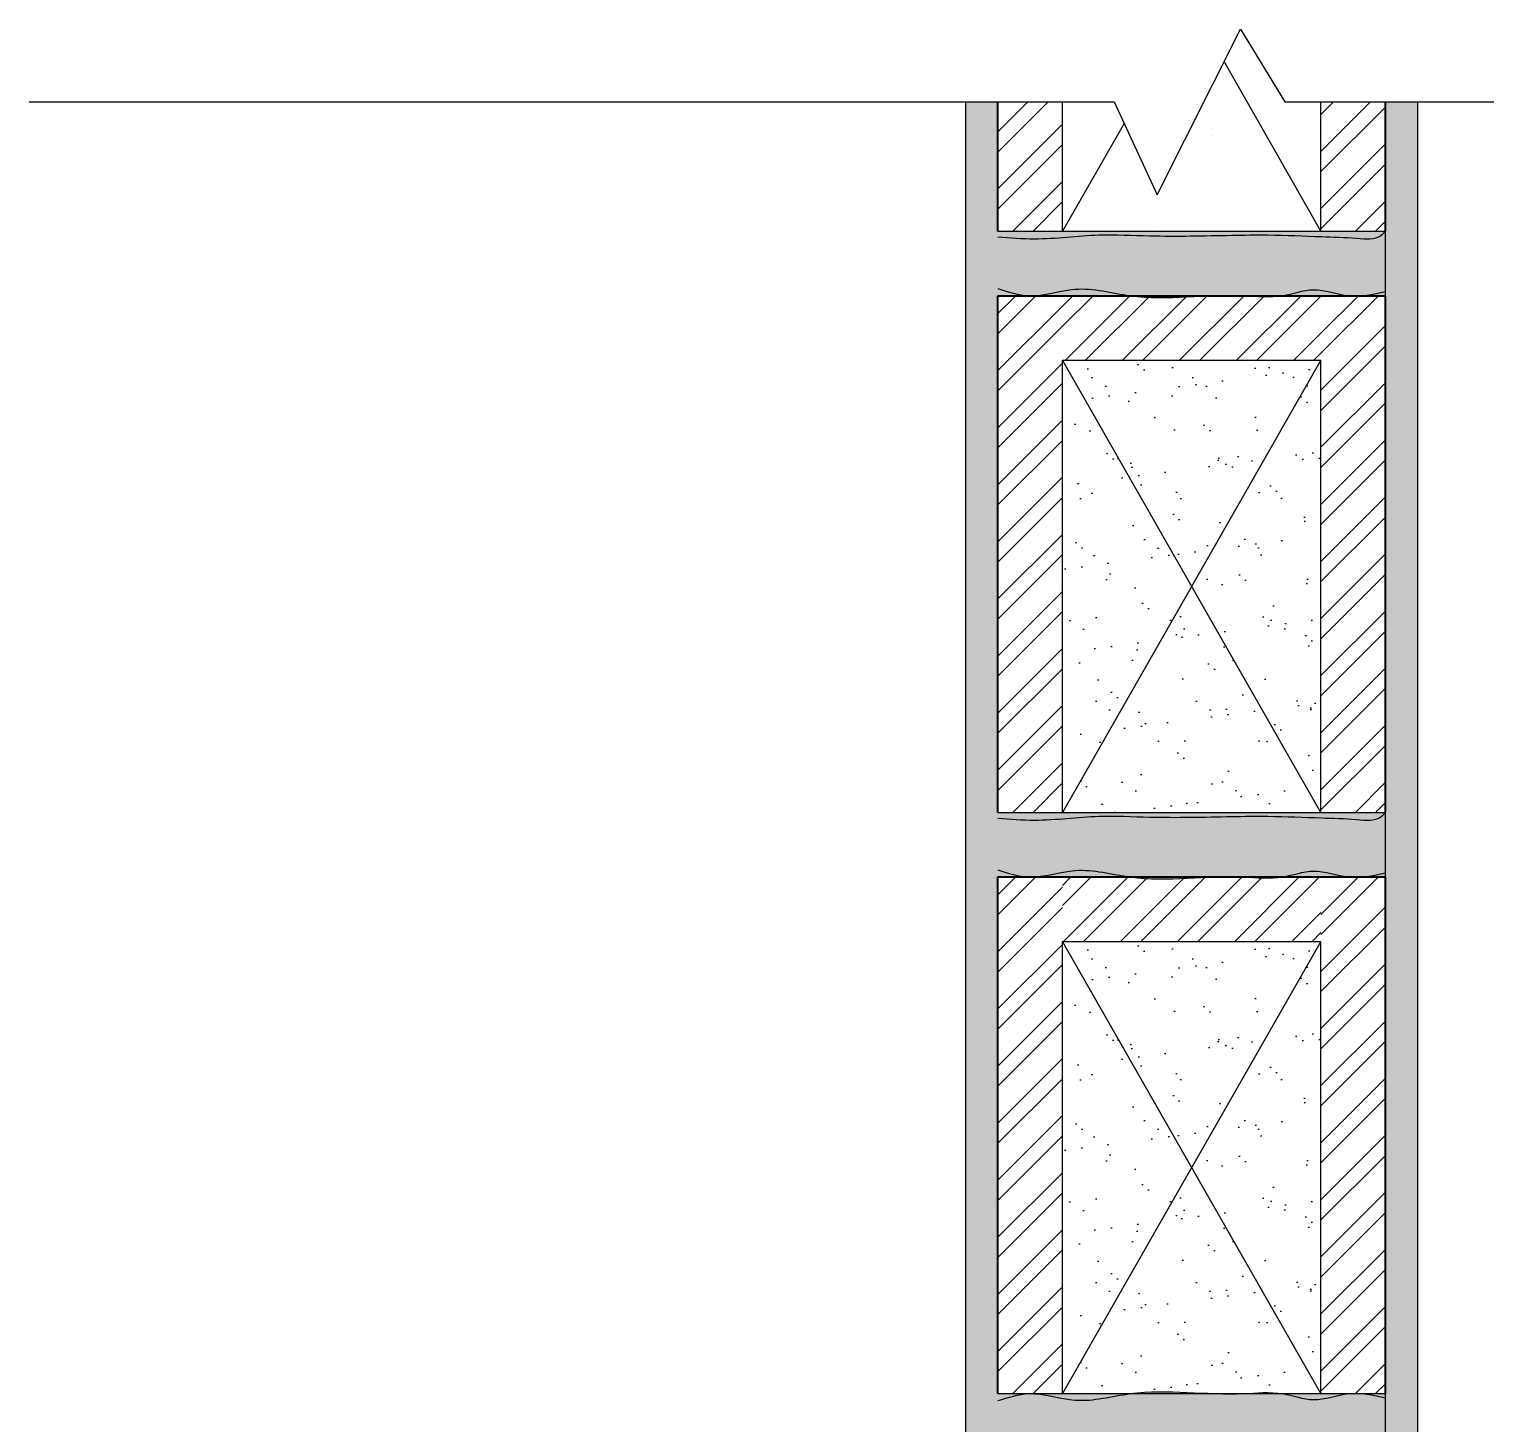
# Model space of a CAD drawing. Header units: inches. Extents: x 8351 to 42256, y 21052 to 33437.
# Drawn here: x 8503.71 to 8526.26, y 24238.56 to 24260.15 of the extents above; entities that cross this region are included whole.
import ezdxf

# ---------------------------------------------------------------- set-up
doc = ezdxf.new("R2010")
doc.units = ezdxf.units.IN
doc.header["$MEASUREMENT"] = 0
pattern_1 = [(45, (-148240.004102581, 22456.52672710342), (-0.4419417382415922, 0.4419417382415922), []), (45, (-148240.004102581, 22456.83922710342), (-0.4419417382415922, 0.4419417382415922), [])]

msp = doc.modelspace()

# ---------------------------------------------------------------- hatches: boundary and pattern name
h = msp.add_hatch()
h.set_pattern_fill('ESCHER', color=8, scale=0.2, style=0)
h.set_pattern_definition([(59.99999999999999, (-148200.1403254883, 22438.92276994538), (-0.2399999999062395, -5.413260950604126e-11), [0.22, -0.02]), (180, (-148200.1403254883, 22438.92276994538), (0.12, -0.2078460968), [0.22, -0.02]), (300.0000000000001, (-148200.1403254883, 22438.92276994538), (0.2399999999062395, -5.413260950604126e-11), [0.22, -0.02]), (59.99999999999999, (-148200.1203254879, 22438.92276994538), (-0.2399999999062395, -5.413260950604126e-11), [0.04000000000000001, -0.2]), (300.0000000000001, (-148200.1203254879, 22438.92276994538), (0.2399999999062395, -5.413260950604126e-11), [0.04000000000000001, -0.2]), (59.99999999999999, (-148200.1503254881, 22438.94009045351), (-0.2399999999062395, -5.413260950604126e-11), [0.04000000000000001, -0.2]), (180, (-148200.1503254881, 22438.94009045351), (0.12, -0.2078460968), [0.04000000000000001, -0.2]), (300.0000000000001, (-148200.1503254881, 22438.90544943724), (0.2399999999062395, -5.413260950604126e-11), [0.04000000000000001, -0.2]), (180, (-148200.1503254881, 22438.90544943724), (0.12, -0.2078460968), [0.04000000000000001, -0.2]), (59.99999999999999, (-148200.2203254875, 22438.92276994538), (-0.2399999999062395, -5.413260950604126e-11), [0.04000000000000001, -0.2]), (300.0000000000001, (-148200.2203254875, 22438.92276994538), (0.2399999999062395, -5.413260950604126e-11), [0.04000000000000001, -0.2]), (59.99999999999999, (-148200.1003254883, 22438.85348791329), (-0.2399999999062395, -5.413260950604126e-11), [0.04000000000000001, -0.2]), (180, (-148200.1003254883, 22438.85348791329), (0.12, -0.2078460968), [0.04000000000000001, -0.2]), (300.0000000000001, (-148200.1003254883, 22438.99205197746), (0.2399999999062395, -5.413260950604126e-11), [0.04000000000000001, -0.2]), (180, (-148200.1003254883, 22438.99205197746), (0.12, -0.2078460968), [0.04000000000000001, -0.2]), (0, (-148200.1003254883, 22438.95741096165), (-0.12, 0.2078460968), [0.14, -0.1]), (0, (-148200.1003254883, 22438.8881289291), (-0.12, 0.2078460968), [0.14, -0.1]), (120, (-148200.1303254876, 22438.97473146932), (-0.2399999999062395, 5.413269832388323e-11), [0.1399999999999978, -0.09999999999999894]), (120, (-148200.1903254882, 22438.94009045351), (-0.2399999999062395, 5.413269832388323e-11), [0.1399999999999978, -0.09999999999999894]), (240, (-148200.1903254882, 22438.90544943724), (0.1199999999062394, -0.2078460968541327), [0.14, -0.1]), (240, (-148200.1303254876, 22438.87080842096), (0.1199999999062394, -0.2078460968541327), [0.14, -0.1])])
h.paths.add_polyline_path([(8518.707977608055, 24259.02798433488), (8518.207977608055, 24259.02798433488), (8518.207977608055, 24229.02798433488), (8518.707977608055, 24229.02798433488)])
h.paths.add_polyline_path([(8525.207977608055, 24259.02798433488), (8524.707977608055, 24259.02798433488), (8524.707977608055, 24229.02798433488), (8525.207977608055, 24229.02798433488)])
h = msp.add_hatch()
h.set_pattern_fill('ESCHER', color=8, scale=0.2, style=0)
h.set_pattern_definition([(59.99999999999999, (-148200.1403254883, 22465.92276994538), (-0.2399999999062395, -5.413260950604126e-11), [0.22, -0.02]), (180, (-148200.1403254883, 22465.92276994538), (0.12, -0.2078460968), [0.22, -0.02]), (300.0000000000001, (-148200.1403254883, 22465.92276994538), (0.2399999999062395, -5.413260950604126e-11), [0.22, -0.02]), (59.99999999999999, (-148200.1203254879, 22465.92276994538), (-0.2399999999062395, -5.413260950604126e-11), [0.04000000000000001, -0.2]), (300.0000000000001, (-148200.1203254879, 22465.92276994538), (0.2399999999062395, -5.413260950604126e-11), [0.04000000000000001, -0.2]), (59.99999999999999, (-148200.1503254881, 22465.94009045351), (-0.2399999999062395, -5.413260950604126e-11), [0.04000000000000001, -0.2]), (180, (-148200.1503254881, 22465.94009045351), (0.12, -0.2078460968), [0.04000000000000001, -0.2]), (300.0000000000001, (-148200.1503254881, 22465.90544943724), (0.2399999999062395, -5.413260950604126e-11), [0.04000000000000001, -0.2]), (180, (-148200.1503254881, 22465.90544943724), (0.12, -0.2078460968), [0.04000000000000001, -0.2]), (59.99999999999999, (-148200.2203254875, 22465.92276994538), (-0.2399999999062395, -5.413260950604126e-11), [0.04000000000000001, -0.2]), (300.0000000000001, (-148200.2203254875, 22465.92276994538), (0.2399999999062395, -5.413260950604126e-11), [0.04000000000000001, -0.2]), (59.99999999999999, (-148200.1003254883, 22465.85348791329), (-0.2399999999062395, -5.413260950604126e-11), [0.04000000000000001, -0.2]), (180, (-148200.1003254883, 22465.85348791329), (0.12, -0.2078460968), [0.04000000000000001, -0.2]), (300.0000000000001, (-148200.1003254883, 22465.99205197746), (0.2399999999062395, -5.413260950604126e-11), [0.04000000000000001, -0.2]), (180, (-148200.1003254883, 22465.99205197746), (0.12, -0.2078460968), [0.04000000000000001, -0.2]), (0, (-148200.1003254883, 22465.95741096165), (-0.12, 0.2078460968), [0.14, -0.1]), (0, (-148200.1003254883, 22465.8881289291), (-0.12, 0.2078460968), [0.14, -0.1]), (120, (-148200.1303254876, 22465.97473146932), (-0.2399999999062395, 5.413269832388323e-11), [0.1399999999999978, -0.09999999999999891]), (120, (-148200.1903254882, 22465.94009045351), (-0.2399999999062395, 5.413269832388323e-11), [0.1399999999999978, -0.09999999999999891]), (240, (-148200.1903254882, 22465.90544943724), (0.1199999999062394, -0.2078460968541327), [0.14, -0.1]), (240, (-148200.1303254876, 22465.87080842096), (0.1199999999062394, -0.2078460968541327), [0.14, -0.1])])
edge = h.paths.add_edge_path()
edge.add_spline(control_points=[(8524.707977608055, 24257.02798433488), (8524.686754605942, 24257.00463590937), (8524.578231920697, 24256.88524498584), (8524.191629668907, 24256.9300439379), (8523.631860744417, 24256.94259410937), (8522.976151697547, 24256.97351911597), (8522.090205427468, 24256.96041573284), (8521.21768747943, 24256.93813910641), (8520.199465103657, 24256.99455715928), (8519.418380719819, 24256.88215542564), (8518.896842226595, 24256.92333579416), (8518.707977608055, 24256.93824843157)], knot_values=[0, 0, 0, 0, 0.09269881097107557, 0.4740104074243838, 1.017993143595406, 1.851571663378173, 2.411219109026905, 3.683532794642607, 4.466243239001887, 5.465456502621301, 6.032726868925216, 6.032726868925216, 6.032726868925216, 6.032726868925216], degree=3, periodic=0)
edge.add_line((8518.707977608055, 24256.93824843157), (8518.707977608055, 24256.13650471464))
edge.add_spline(control_points=[(8518.707977608055, 24256.13650471464), (8518.866932542272, 24256.08511933059), (8519.025887475558, 24256.03373394653), (8519.186412887857, 24256.02798433488)], knot_values=[0, 0, 0, 0, 0.4905884110814394, 0.4905884110814394, 0.4905884110814394, 0.4905884110890959], degree=3, periodic=0)
edge.add_spline(control_points=[(8519.186412887857, 24256.02798433488), (8519.423512462736, 24256.0194920318), (8519.949189318553, 24256.21852070725), (8520.472486971155, 24256.06660796775), (8520.757254567206, 24256.02798433488)], knot_values=[0.4905884110814394, 0.4905884110814394, 0.4905884110814394, 0.4905884110890959, 1.21519831769307, 2.074247133455103, 2.07424713345554, 2.07424713345554, 2.07424713345554], degree=3, periodic=0)
edge.add_line((8520.757254567206, 24256.02798433488), (8522.088787240185, 24256.02798433488))
edge.add_spline(control_points=[(8522.088787241117, 24256.02798433488), (8522.230252498039, 24256.03257059518), (8522.371864288323, 24256.03402679347), (8522.513599221804, 24256.02798433488)], knot_values=[3.407322677643481, 3.407322677643481, 3.407322677643481, 3.407322677643481, 3.830591787237537, 3.830591787245581, 3.830591787245581, 3.830591787245581], degree=3, periodic=0)
edge.add_line((8522.513599221804, 24256.02798433488), (8523.113204793282, 24256.02798433488))
edge.add_spline(control_points=[(8523.113204793282, 24256.02798433488), (8523.274919254914, 24256.05428439498), (8523.612827401817, 24256.1889462604), (8523.954061730043, 24256.04708512386), (8524.135032621421, 24256.02798433488)], knot_values=[4.430197358948973, 4.430197358950231, 4.430197358950231, 4.430197358950231, 4.920430728048533, 5.468446856193365, 5.468446856193365, 5.468446856193365, 5.46844685649766], degree=3, periodic=0)
edge.add_line((8524.135032621421, 24256.02798433488), (8524.347581560933, 24256.02798433488))
edge.add_spline(control_points=[(8524.347581560933, 24256.02798433488), (8524.467556514055, 24256.03882421672), (8524.587767061055, 24256.06497623192), (8524.707977608055, 24256.09112824759)], knot_values=[5.682645937467131, 5.682645937467131, 5.682645937467131, 5.682645937467131, 6.044860867008448, 6.044860867008448, 6.044860867008448, 6.044860867008448], degree=3, periodic=0)
edge.add_line((8524.707977608055, 24256.09112824759), (8524.707977608055, 24257.02798433488))
h = msp.add_hatch(color=7)
edge = h.paths.add_edge_path()
edge.add_line((8524.707977608055, 24257.02798433488), (8518.707977608055, 24257.02798433488))
edge.add_line((8518.707977608055, 24257.02798433488), (8518.707977608055, 24256.93824843157))
edge.add_spline(control_points=[(8518.707977608055, 24256.93824843157), (8518.896842226595, 24256.92333579416), (8519.418380719819, 24256.88215542564), (8520.199465103657, 24256.99455715928), (8521.21768747943, 24256.93813910641), (8522.090205427468, 24256.96041573284), (8522.976151697547, 24256.97351911597), (8523.631860744417, 24256.94259410937), (8524.191629668907, 24256.9300439379), (8524.578231920697, 24256.88524498584), (8524.686754605942, 24257.00463590937), (8524.707977608055, 24257.02798433488)], knot_values=[0, 0, 0, 0, 0.5672703663039161, 1.56648362992333, 2.349194074282609, 3.621507759898311, 4.181155205547044, 5.01473372532981, 5.558716461500833, 5.940028057954141, 6.032726868925216, 6.032726868925216, 6.032726868925216, 6.032726868925216], degree=3, periodic=0)
edge = h.paths.add_edge_path()
edge.add_spline(control_points=[(8520.757254567206, 24256.02798433488), (8520.472486971155, 24256.06660796775), (8519.949189318553, 24256.21852070725), (8519.423512462736, 24256.0194920318), (8519.186412887857, 24256.02798433488)], knot_values=[0.4905884110814394, 0.4905884110814394, 0.4905884110814394, 0.4905884110818768, 1.34963722684391, 2.074247133447884, 2.07424713345554, 2.07424713345554, 2.07424713345554], degree=3, periodic=0)
edge.add_line((8519.186412887857, 24256.02798433488), (8520.757254568138, 24256.02798433488))
edge = h.paths.add_edge_path()
edge.add_spline(control_points=[(8519.186412887857, 24256.02798433488), (8519.025887475558, 24256.03373394653), (8518.866932542272, 24256.08511933059), (8518.707977608055, 24256.13650471464)], knot_values=[0, 7.656486555873698e-12, 7.656486555873698e-12, 7.656486555873698e-12, 0.4905884110890959, 0.4905884110890959, 0.4905884110890959, 0.4905884110890959], degree=3, periodic=0)
edge.add_line((8518.707977608055, 24256.13650471464), (8518.707977608055, 24256.02798433488))
edge.add_line((8518.707977608055, 24256.02798433488), (8519.186412886926, 24256.02798433488))
edge = h.paths.add_edge_path()
edge.add_spline(control_points=[(8524.135032621421, 24256.02798433488), (8523.954061730043, 24256.04708512386), (8523.612827401817, 24256.1889462604), (8523.274919254914, 24256.05428439498), (8523.113204793282, 24256.02798433488)], knot_values=[4.430197358948973, 4.430197359253269, 4.430197359253269, 4.430197359253269, 4.978213487398101, 5.468446856496403, 5.468446856496403, 5.468446856496403, 5.46844685649766], degree=3, periodic=0)
edge.add_line((8523.113204793282, 24256.02798433488), (8524.135032621421, 24256.02798433488))
edge = h.paths.add_edge_path()
edge.add_spline(control_points=[(8524.707977608055, 24256.09112824759), (8524.587767061055, 24256.06497623192), (8524.467556514055, 24256.03882421672), (8524.347581560933, 24256.02798433488)], knot_values=[5.682645937467131, 5.682645937467131, 5.682645937467131, 5.682645937467131, 6.044860867008448, 6.044860867008448, 6.044860867008448, 6.044860867008448], degree=3, periodic=0)
edge.add_line((8524.347581560933, 24256.02798433488), (8524.707977608055, 24256.02798433488))
edge.add_line((8524.707977608055, 24256.02798433488), (8524.707977608055, 24256.09112824759))
h = msp.add_hatch()
h.set_pattern_fill('STEEL', color=1, scale=5, style=0)
h.set_pattern_definition(pattern_1)
h.paths.add_polyline_path([(8523.707977608055, 24248.02798433488), (8524.707977608055, 24248.02798433488), (8524.707977608055, 24256.02798433488), (8523.707977608055, 24256.02798433488)])
h.paths.add_polyline_path([(8519.707977608055, 24256.02798433488), (8518.707977608055, 24256.02798433488), (8518.707977608055, 24248.02798433488), (8519.707977608055, 24248.02798433488)])
h = msp.add_hatch()
h.set_pattern_fill('STEEL', color=1, scale=5, style=0)
h.set_pattern_definition(pattern_1)
h.paths.add_polyline_path([(8523.707977608055, 24255.02798433488), (8523.707977608055, 24256.02798433488), (8519.707977608055, 24256.02798433488), (8519.707977608055, 24255.02798433488)])
h = msp.add_hatch()
h.set_pattern_fill('AR-SAND', color=8, scale=0.5, style=0)
h.set_pattern_definition([(37.50000000000001, (-148240.004102581, 22456.52672710342), (-0.03149667905480408, 0.9634118845065793), [0, -0.76, 0, -0.85, 0, -0.8125]), (7.499999999999999, (-148240.004102581, 22456.52672710342), (0.8848883526338636, 1.41107303261487), [0, -0.41, 0, -0.685, 0, -0.2625]), (327.5, (-148240.6191025812, 22456.52672710342), (1.557070930875748, 0.002829526768482249), [0, -0.25, 0, -0.9, 0, -1.175]), (317.5, (-148240.6191025812, 22456.52672710342), (1.503063302286147, 0.4388377824671246), [0, -0.125, 0, -0.59, 0, -0.675])])
h.paths.add_polyline_path([(8519.707977608055, 24248.02798433488), (8523.707977608055, 24248.02798433488), (8523.707977608055, 24255.02798433488), (8519.707977608055, 24255.02798433488)])
h = msp.add_hatch()
h.set_pattern_fill('ESCHER', color=8, scale=0.2, style=0)
h.set_pattern_definition([(59.99999999999999, (-148200.1403254883, 22456.92276994538), (-0.2399999999062395, -5.413260950604126e-11), [0.22, -0.02]), (180, (-148200.1403254883, 22456.92276994538), (0.12, -0.2078460968), [0.22, -0.02]), (300.0000000000001, (-148200.1403254883, 22456.92276994538), (0.2399999999062395, -5.413260950604126e-11), [0.22, -0.02]), (59.99999999999999, (-148200.1203254879, 22456.92276994538), (-0.2399999999062395, -5.413260950604126e-11), [0.04000000000000001, -0.2]), (300.0000000000001, (-148200.1203254879, 22456.92276994538), (0.2399999999062395, -5.413260950604126e-11), [0.04000000000000001, -0.2]), (59.99999999999999, (-148200.1503254881, 22456.94009045351), (-0.2399999999062395, -5.413260950604126e-11), [0.04000000000000001, -0.2]), (180, (-148200.1503254881, 22456.94009045351), (0.12, -0.2078460968), [0.04000000000000001, -0.2]), (300.0000000000001, (-148200.1503254881, 22456.90544943724), (0.2399999999062395, -5.413260950604126e-11), [0.04000000000000001, -0.2]), (180, (-148200.1503254881, 22456.90544943724), (0.12, -0.2078460968), [0.04000000000000001, -0.2]), (59.99999999999999, (-148200.2203254875, 22456.92276994538), (-0.2399999999062395, -5.413260950604126e-11), [0.04000000000000001, -0.2]), (300.0000000000001, (-148200.2203254875, 22456.92276994538), (0.2399999999062395, -5.413260950604126e-11), [0.04000000000000001, -0.2]), (59.99999999999999, (-148200.1003254883, 22456.85348791329), (-0.2399999999062395, -5.413260950604126e-11), [0.04000000000000001, -0.2]), (180, (-148200.1003254883, 22456.85348791329), (0.12, -0.2078460968), [0.04000000000000001, -0.2]), (300.0000000000001, (-148200.1003254883, 22456.99205197746), (0.2399999999062395, -5.413260950604126e-11), [0.04000000000000001, -0.2]), (180, (-148200.1003254883, 22456.99205197746), (0.12, -0.2078460968), [0.04000000000000001, -0.2]), (0, (-148200.1003254883, 22456.95741096165), (-0.12, 0.2078460968), [0.14, -0.1]), (0, (-148200.1003254883, 22456.8881289291), (-0.12, 0.2078460968), [0.14, -0.1]), (120, (-148200.1303254876, 22456.97473146932), (-0.2399999999062395, 5.413269832388323e-11), [0.1399999999999978, -0.09999999999999892]), (120, (-148200.1903254882, 22456.94009045351), (-0.2399999999062395, 5.413269832388323e-11), [0.1399999999999978, -0.09999999999999892]), (240, (-148200.1903254882, 22456.90544943724), (0.1199999999062394, -0.2078460968541327), [0.14, -0.1]), (240, (-148200.1303254876, 22456.87080842096), (0.1199999999062394, -0.2078460968541327), [0.14, -0.1])])
edge = h.paths.add_edge_path()
edge.add_spline(control_points=[(8524.707977608055, 24248.02798433488), (8524.686754605942, 24248.00463590937), (8524.578231920697, 24247.88524498584), (8524.191629668907, 24247.9300439379), (8523.631860744417, 24247.94259410937), (8522.976151697547, 24247.97351911597), (8522.090205427468, 24247.96041573284), (8521.21768747943, 24247.93813910641), (8520.199465103657, 24247.99455715928), (8519.418380719819, 24247.88215542564), (8518.896842226595, 24247.92333579416), (8518.707977608055, 24247.93824843157)], knot_values=[0, 0, 0, 0, 0.09269881097107557, 0.4740104074243838, 1.017993143595406, 1.851571663378173, 2.411219109026905, 3.683532794642607, 4.466243239001887, 5.465456502621301, 6.032726868925216, 6.032726868925216, 6.032726868925216, 6.032726868925216], degree=3, periodic=0)
edge.add_line((8518.707977608055, 24247.93824843157), (8518.707977608055, 24247.13650471464))
edge.add_spline(control_points=[(8518.707977608055, 24247.13650471464), (8518.866932542272, 24247.08511933059), (8519.025887475558, 24247.03373394653), (8519.186412887857, 24247.02798433488)], knot_values=[0, 0, 0, 0, 0.4905884110814394, 0.4905884110814394, 0.4905884110814394, 0.4905884110890959], degree=3, periodic=0)
edge.add_spline(control_points=[(8519.186412887857, 24247.02798433488), (8519.423512462736, 24247.0194920318), (8519.949189318553, 24247.21852070725), (8520.472486971155, 24247.06660796775), (8520.757254567206, 24247.02798433488)], knot_values=[0.4905884110814394, 0.4905884110814394, 0.4905884110814394, 0.4905884110890959, 1.21519831769307, 2.074247133455103, 2.07424713345554, 2.07424713345554, 2.07424713345554], degree=3, periodic=0)
edge.add_line((8520.757254567206, 24247.02798433488), (8522.088787240185, 24247.02798433488))
edge.add_spline(control_points=[(8522.088787241117, 24247.02798433488), (8522.230252498039, 24247.03257059518), (8522.371864288323, 24247.03402679347), (8522.513599221804, 24247.02798433488)], knot_values=[3.407322677643481, 3.407322677643481, 3.407322677643481, 3.407322677643481, 3.830591787237537, 3.830591787245581, 3.830591787245581, 3.830591787245581], degree=3, periodic=0)
edge.add_line((8522.513599221804, 24247.02798433488), (8523.113204793282, 24247.02798433488))
edge.add_spline(control_points=[(8523.113204793282, 24247.02798433488), (8523.274919254914, 24247.05428439498), (8523.612827401817, 24247.1889462604), (8523.954061730043, 24247.04708512386), (8524.135032621421, 24247.02798433488)], knot_values=[4.430197358948973, 4.430197358950231, 4.430197358950231, 4.430197358950231, 4.920430728048533, 5.468446856193365, 5.468446856193365, 5.468446856193365, 5.46844685649766], degree=3, periodic=0)
edge.add_line((8524.135032621421, 24247.02798433488), (8524.347581560933, 24247.02798433488))
edge.add_spline(control_points=[(8524.347581560933, 24247.02798433488), (8524.467556514055, 24247.03882421672), (8524.587767061055, 24247.06497623192), (8524.707977608055, 24247.09112824759)], knot_values=[5.682645937467131, 5.682645937467131, 5.682645937467131, 5.682645937467131, 6.044860867008448, 6.044860867008448, 6.044860867008448, 6.044860867008448], degree=3, periodic=0)
edge.add_line((8524.707977608055, 24247.09112824759), (8524.707977608055, 24248.02798433488))
h = msp.add_hatch(color=7)
edge = h.paths.add_edge_path()
edge.add_line((8524.707977608055, 24248.02798433488), (8518.707977608055, 24248.02798433488))
edge.add_line((8518.707977608055, 24248.02798433488), (8518.707977608055, 24247.93824843157))
edge.add_spline(control_points=[(8518.707977608055, 24247.93824843157), (8518.896842226595, 24247.92333579416), (8519.418380719819, 24247.88215542564), (8520.199465103657, 24247.99455715928), (8521.21768747943, 24247.93813910641), (8522.090205427468, 24247.96041573284), (8522.976151697547, 24247.97351911597), (8523.631860744417, 24247.94259410937), (8524.191629668907, 24247.9300439379), (8524.578231920697, 24247.88524498584), (8524.686754605942, 24248.00463590937), (8524.707977608055, 24248.02798433488)], knot_values=[0, 0, 0, 0, 0.5672703663039161, 1.56648362992333, 2.349194074282609, 3.621507759898311, 4.181155205547044, 5.01473372532981, 5.558716461500833, 5.940028057954141, 6.032726868925216, 6.032726868925216, 6.032726868925216, 6.032726868925216], degree=3, periodic=0)
edge = h.paths.add_edge_path()
edge.add_spline(control_points=[(8520.757254567206, 24247.02798433488), (8520.472486971155, 24247.06660796775), (8519.949189318553, 24247.21852070725), (8519.423512462736, 24247.0194920318), (8519.186412887857, 24247.02798433488)], knot_values=[0.4905884110814394, 0.4905884110814394, 0.4905884110814394, 0.4905884110818768, 1.34963722684391, 2.074247133447884, 2.07424713345554, 2.07424713345554, 2.07424713345554], degree=3, periodic=0)
edge.add_line((8519.186412887857, 24247.02798433488), (8520.757254568138, 24247.02798433488))
edge = h.paths.add_edge_path()
edge.add_spline(control_points=[(8519.186412887857, 24247.02798433488), (8519.025887475558, 24247.03373394653), (8518.866932542272, 24247.08511933059), (8518.707977608055, 24247.13650471464)], knot_values=[0, 7.656486555873698e-12, 7.656486555873698e-12, 7.656486555873698e-12, 0.4905884110890959, 0.4905884110890959, 0.4905884110890959, 0.4905884110890959], degree=3, periodic=0)
edge.add_line((8518.707977608055, 24247.13650471464), (8518.707977608055, 24247.02798433488))
edge.add_line((8518.707977608055, 24247.02798433488), (8519.186412886926, 24247.02798433488))
edge = h.paths.add_edge_path()
edge.add_spline(control_points=[(8524.135032621421, 24247.02798433488), (8523.954061730043, 24247.04708512386), (8523.612827401817, 24247.1889462604), (8523.274919254914, 24247.05428439498), (8523.113204793282, 24247.02798433488)], knot_values=[4.430197358948973, 4.430197359253269, 4.430197359253269, 4.430197359253269, 4.978213487398101, 5.468446856496403, 5.468446856496403, 5.468446856496403, 5.46844685649766], degree=3, periodic=0)
edge.add_line((8523.113204793282, 24247.02798433488), (8524.135032621421, 24247.02798433488))
edge = h.paths.add_edge_path()
edge.add_spline(control_points=[(8524.707977608055, 24247.09112824759), (8524.587767061055, 24247.06497623192), (8524.467556514055, 24247.03882421672), (8524.347581560933, 24247.02798433488)], knot_values=[5.682645937467131, 5.682645937467131, 5.682645937467131, 5.682645937467131, 6.044860867008448, 6.044860867008448, 6.044860867008448, 6.044860867008448], degree=3, periodic=0)
edge.add_line((8524.347581560933, 24247.02798433488), (8524.707977608055, 24247.02798433488))
edge.add_line((8524.707977608055, 24247.02798433488), (8524.707977608055, 24247.09112824759))
h = msp.add_hatch()
h.set_pattern_fill('STEEL', color=1, scale=5, style=0)
h.set_pattern_definition([(45, (-148240.004102581, 22447.52672710342), (-0.4419417382415922, 0.4419417382415922), []), (45, (-148240.004102581, 22447.83922710342), (-0.4419417382415922, 0.4419417382415922), [])])
h.paths.add_polyline_path([(8523.707977608055, 24239.02798433488), (8524.707977608055, 24239.02798433488), (8524.707977608055, 24247.02798433488), (8523.707977608055, 24247.02798433488)])
h.paths.add_polyline_path([(8519.707977608055, 24247.02798433488), (8518.707977608055, 24247.02798433488), (8518.707977608055, 24239.02798433488), (8519.707977608055, 24239.02798433488)])
h = msp.add_hatch()
h.set_pattern_fill('STEEL', color=1, scale=5, style=0)
h.set_pattern_definition([(45, (-148200.1403254883, 22437.92276994538), (-0.4419417382415922, 0.4419417382415922), []), (45, (-148200.1403254883, 22438.23526994538), (-0.4419417382415922, 0.4419417382415922), [])])
h.paths.add_polyline_path([(8523.707977608055, 24246.02798433488), (8523.707977608055, 24247.02798433488), (8519.707977608055, 24247.02798433488), (8519.707977608055, 24246.02798433488)])
h = msp.add_hatch()
h.set_pattern_fill('AR-SAND', color=8, scale=0.5, style=0)
h.set_pattern_definition([(37.50000000000001, (-148240.004102581, 22447.52672710342), (-0.03149667905480408, 0.9634118845065793), [0, -0.76, 0, -0.85, 0, -0.8125]), (7.499999999999999, (-148240.004102581, 22447.52672710342), (0.8848883526338636, 1.41107303261487), [0, -0.41, 0, -0.685, 0, -0.2625]), (327.5, (-148240.6191025812, 22447.52672710342), (1.557070930875748, 0.002829526768482249), [0, -0.25, 0, -0.9, 0, -1.175]), (317.5, (-148240.6191025812, 22447.52672710342), (1.503063302286147, 0.4388377824671246), [0, -0.125, 0, -0.59, 0, -0.675])])
h.paths.add_polyline_path([(8519.707977608055, 24239.02798433488), (8523.707977608055, 24239.02798433488), (8523.707977608055, 24246.02798433488), (8519.707977608055, 24246.02798433488)])
h = msp.add_hatch()
h.set_pattern_fill('ESCHER', color=8, scale=0.2, style=0)
h.set_pattern_definition([(300.0000000000001, (-148200.1403254883, 26029.13319872439), (-0.2399999999062395, 5.413260950604126e-11), [0.22, -0.02]), (180, (-148200.1403254883, 26029.13319872439), (0.12, 0.2078460968), [0.22, -0.02]), (59.99999999999999, (-148200.1403254883, 26029.13319872439), (0.2399999999062395, 5.413260950604126e-11), [0.22, -0.02]), (300.0000000000001, (-148200.1203254879, 26029.13319872439), (-0.2399999999062395, 5.413260950604126e-11), [0.04000000000000001, -0.2]), (59.99999999999999, (-148200.1203254879, 26029.13319872439), (0.2399999999062395, 5.413260950604126e-11), [0.04000000000000001, -0.2]), (300.0000000000001, (-148200.1503254881, 26029.11587821625), (-0.2399999999062395, 5.413260950604126e-11), [0.04000000000000001, -0.2]), (180, (-148200.1503254881, 26029.11587821625), (0.12, 0.2078460968), [0.04000000000000001, -0.2]), (59.99999999999999, (-148200.1503254881, 26029.15051923253), (0.2399999999062395, 5.413260950604126e-11), [0.04000000000000001, -0.2]), (180, (-148200.1503254881, 26029.15051923253), (0.12, 0.2078460968), [0.04000000000000001, -0.2]), (300.0000000000001, (-148200.2203254875, 26029.13319872439), (-0.2399999999062395, 5.413260950604126e-11), [0.04000000000000001, -0.2]), (59.99999999999999, (-148200.2203254875, 26029.13319872439), (0.2399999999062395, 5.413260950604126e-11), [0.04000000000000001, -0.2]), (300.0000000000001, (-148200.1003254883, 26029.20248075647), (-0.2399999999062395, 5.413260950604126e-11), [0.04000000000000001, -0.2]), (180, (-148200.1003254883, 26029.20248075647), (0.12, 0.2078460968), [0.04000000000000001, -0.2]), (59.99999999999999, (-148200.1003254883, 26029.06391669231), (0.2399999999062395, 5.413260950604126e-11), [0.04000000000000001, -0.2]), (180, (-148200.1003254883, 26029.06391669231), (0.12, 0.2078460968), [0.04000000000000001, -0.2]), (0, (-148200.1003254883, 26029.09855770812), (-0.12, -0.2078460968), [0.14, -0.1]), (0, (-148200.1003254883, 26029.16783974066), (-0.12, -0.2078460968), [0.14, -0.1]), (240, (-148200.1303254876, 26029.08123720044), (-0.2399999999062395, -5.413269832388323e-11), [0.1399999999999999, -0.09999999999999998]), (240, (-148200.1903254882, 26029.11587821625), (-0.2399999999062395, -5.413269832388323e-11), [0.1399999999999999, -0.09999999999999998]), (120, (-148200.1903254882, 26029.15051923253), (0.1199999999062394, 0.2078460968541327), [0.1399999999999991, -0.09999999999999955]), (120, (-148200.1303254876, 26029.1851602488), (0.1199999999062394, 0.2078460968541327), [0.1399999999999991, -0.09999999999999955])])
edge = h.paths.add_edge_path()
edge.add_spline(control_points=[(8524.707977608055, 24238.02798433488), (8524.686754605942, 24238.0513327604), (8524.578231920697, 24238.17072368439), (8524.191629668907, 24238.12592473187), (8523.631860744417, 24238.1133745604), (8522.976151697547, 24238.0824495538), (8522.090205427468, 24238.09555293739), (8521.21768747943, 24238.11782956336), (8520.199465103657, 24238.06141151048), (8519.418380719819, 24238.17381324412), (8518.896842226595, 24238.13263287561), (8518.707977608055, 24238.1177202382)], knot_values=[0, 0, 0, 0, 0.09269881097107557, 0.4740104074243838, 1.017993143595406, 1.851571663378173, 2.411219109026905, 3.683532794642607, 4.466243239001887, 5.465456502621301, 6.032726868925216, 6.032726868925216, 6.032726868925216, 6.032726868925216], degree=3, periodic=0)
edge.add_line((8518.707977608055, 24238.1177202382), (8518.707977608055, 24238.91946395513))
edge.add_spline(control_points=[(8518.707977608055, 24238.91946395513), (8518.866932542272, 24238.97084933918), (8519.025887475558, 24239.02223472323), (8519.186412887857, 24239.02798433488)], knot_values=[0, 0, 0, 0, 0.4905884110814394, 0.4905884110814394, 0.4905884110814394, 0.4905884110890959], degree=3, periodic=0)
edge.add_spline(control_points=[(8519.186412887857, 24239.02798433488), (8519.423512462736, 24239.03647663796), (8519.949189318553, 24238.83744796252), (8520.472486971155, 24238.98936070202), (8520.757254567206, 24239.02798433488)], knot_values=[0.4905884110814394, 0.4905884110814394, 0.4905884110814394, 0.4905884110890959, 1.21519831769307, 2.074247133455103, 2.07424713345554, 2.07424713345554, 2.07424713345554], degree=3, periodic=0)
edge.add_line((8520.757254567206, 24239.02798433488), (8522.088787240185, 24239.02798433488))
edge.add_spline(control_points=[(8522.088787241117, 24239.02798433488), (8522.230252498039, 24239.02339807458), (8522.371864288323, 24239.02194187677), (8522.513599221804, 24239.02798433488)], knot_values=[3.407322677643481, 3.407322677643481, 3.407322677643481, 3.407322677643481, 3.830591787237537, 3.830591787245581, 3.830591787245581, 3.830591787245581], degree=3, periodic=0)
edge.add_line((8522.513599221804, 24239.02798433488), (8523.113204793282, 24239.02798433488))
edge.add_spline(control_points=[(8523.113204793282, 24239.02798433488), (8523.274919254914, 24239.00168427479), (8523.612827401817, 24238.86702240937), (8523.954061730043, 24239.0088835459), (8524.135032621421, 24239.02798433488)], knot_values=[4.430197358948973, 4.430197358950231, 4.430197358950231, 4.430197358950231, 4.920430728048533, 5.468446856193365, 5.468446856193365, 5.468446856193365, 5.46844685649766], degree=3, periodic=0)
edge.add_line((8524.135032621421, 24239.02798433488), (8524.347581560933, 24239.02798433488))
edge.add_spline(control_points=[(8524.347581560933, 24239.02798433488), (8524.467556514055, 24239.01714445304), (8524.587767061055, 24238.99099243784), (8524.707977608055, 24238.96484042218)], knot_values=[5.682645937467131, 5.682645937467131, 5.682645937467131, 5.682645937467131, 6.044860867008448, 6.044860867008448, 6.044860867008448, 6.044860867008448], degree=3, periodic=0)
edge.add_line((8524.707977608055, 24238.96484042218), (8524.707977608055, 24238.02798433488))
h = msp.add_hatch(color=7)
edge = h.paths.add_edge_path()
edge.add_line((8524.707977608055, 24238.02798433488), (8518.707977608055, 24238.02798433488))
edge.add_line((8518.707977608055, 24238.02798433488), (8518.707977608055, 24238.1177202382))
edge.add_spline(control_points=[(8518.707977608055, 24238.1177202382), (8518.896842226595, 24238.13263287561), (8519.418380719819, 24238.17381324412), (8520.199465103657, 24238.06141151048), (8521.21768747943, 24238.11782956336), (8522.090205427468, 24238.09555293739), (8522.976151697547, 24238.0824495538), (8523.631860744417, 24238.1133745604), (8524.191629668907, 24238.12592473187), (8524.578231920697, 24238.17072368439), (8524.686754605942, 24238.0513327604), (8524.707977608055, 24238.02798433488)], knot_values=[0, 0, 0, 0, 0.5672703663039161, 1.56648362992333, 2.349194074282609, 3.621507759898311, 4.181155205547044, 5.01473372532981, 5.558716461500833, 5.940028057954141, 6.032726868925216, 6.032726868925216, 6.032726868925216, 6.032726868925216], degree=3, periodic=0)
edge = h.paths.add_edge_path()
edge.add_spline(control_points=[(8520.757254567206, 24239.02798433488), (8520.472486971155, 24238.98936070202), (8519.949189318553, 24238.83744796252), (8519.423512462736, 24239.03647663796), (8519.186412887857, 24239.02798433488)], knot_values=[0.4905884110814394, 0.4905884110814394, 0.4905884110814394, 0.4905884110818768, 1.34963722684391, 2.074247133447884, 2.07424713345554, 2.07424713345554, 2.07424713345554], degree=3, periodic=0)
edge.add_line((8519.186412887857, 24239.02798433488), (8520.757254568138, 24239.02798433488))
edge = h.paths.add_edge_path()
edge.add_spline(control_points=[(8519.186412887857, 24239.02798433488), (8519.025887475558, 24239.02223472323), (8518.866932542272, 24238.97084933918), (8518.707977608055, 24238.91946395513)], knot_values=[0, 7.656486555873698e-12, 7.656486555873698e-12, 7.656486555873698e-12, 0.4905884110890959, 0.4905884110890959, 0.4905884110890959, 0.4905884110890959], degree=3, periodic=0)
edge.add_line((8518.707977608055, 24238.91946395513), (8518.707977608055, 24239.02798433488))
edge.add_line((8518.707977608055, 24239.02798433488), (8519.186412886926, 24239.02798433488))
edge = h.paths.add_edge_path()
edge.add_spline(control_points=[(8524.135032621421, 24239.02798433488), (8523.954061730043, 24239.0088835459), (8523.612827401817, 24238.86702240937), (8523.274919254914, 24239.00168427479), (8523.113204793282, 24239.02798433488)], knot_values=[4.430197358948973, 4.430197359253269, 4.430197359253269, 4.430197359253269, 4.978213487398101, 5.468446856496403, 5.468446856496403, 5.468446856496403, 5.46844685649766], degree=3, periodic=0)
edge.add_line((8523.113204793282, 24239.02798433488), (8524.135032621421, 24239.02798433488))
edge = h.paths.add_edge_path()
edge.add_spline(control_points=[(8524.707977608055, 24238.96484042218), (8524.587767061055, 24238.99099243784), (8524.467556514055, 24239.01714445304), (8524.347581560933, 24239.02798433488)], knot_values=[5.682645937467131, 5.682645937467131, 5.682645937467131, 5.682645937467131, 6.044860867008448, 6.044860867008448, 6.044860867008448, 6.044860867008448], degree=3, periodic=0)
edge.add_line((8524.347581560933, 24239.02798433488), (8524.707977608055, 24239.02798433488))
edge.add_line((8524.707977608055, 24239.02798433488), (8524.707977608055, 24238.96484042218))

# ---------------------------------------------------------------- linework, layer by layer
at = {"color": 7}
for p, q in [((8521.17073257661, 24257.58833744915), (8522.461133733601, 24260.1547524927)), ((8522.461133733601, 24260.1547524927), (8523.151304730423, 24259.02798433488)), ((8518.207977608055, 24229.02798433488), (8518.207977608055, 24259.02798433488)), ((8518.207977608055, 24216.02798433488), (8518.207977608055, 24259.02798433488)), ((8518.707977608055, 24257.02798433488), (8518.707977608055, 24259.02798433488)), ((8519.707977608055, 24257.02798433488), (8519.707977608055, 24259.02798433488)), ((8520.506169734732, 24259.02798433488), (8521.17073257661, 24257.58833744915)), ((8523.151304730423, 24259.02798433488), (8539.707977608055, 24259.02798433488)), ((8523.707977608055, 24257.02798433488), (8523.707977608055, 24259.02798433488)), ((8524.707977608055, 24257.02798433488), (8524.707977608055, 24259.02798433488)), ((8525.207977608055, 24229.02798433488), (8525.207977608055, 24259.02798433488)), ((8518.707977608055, 24257.02798433488), (8524.707977608055, 24257.02798433488)), ((8518.707977608055, 24257.02798433488), (8524.707977608055, 24257.02798433488)), ((8518.707977608055, 24257.02798433488), (8524.707977608055, 24257.02798433488)), ((8518.707977608055, 24248.02798433488), (8518.707977608055, 24256.02798433488)), ((8518.707977608055, 24256.02798433488), (8524.707977608055, 24256.02798433488)), ((8524.707977608055, 24248.02798433488), (8524.707977608055, 24256.02798433488)), ((8519.707977608055, 24255.02798433488), (8523.707977608055, 24255.02798433488)), ((8519.707977608055, 24248.02798433488), (8519.707977608055, 24255.02798433488)), ((8523.707977608055, 24248.02798433488), (8523.707977608055, 24255.02798433488)), ((8518.707977608055, 24248.02798433488), (8524.707977608055, 24248.02798433488)), ((8518.707977608055, 24248.02798433488), (8524.707977608055, 24248.02798433488)), ((8518.707977608055, 24248.02798433488), (8524.707977608055, 24248.02798433488)), ((8518.707977608055, 24247.02798433488), (8524.707977608055, 24247.02798433488)), ((8518.707977608055, 24239.02798433488), (8518.707977608055, 24247.02798433488)), ((8524.707977608055, 24239.02798433488), (8524.707977608055, 24247.02798433488)), ((8519.707977608055, 24246.02798433488), (8523.707977608055, 24246.02798433488)), ((8519.707977608055, 24239.02798433488), (8519.707977608055, 24246.02798433488)), ((8523.707977608055, 24239.02798433488), (8523.707977608055, 24246.02798433488)), ((8518.707977608055, 24239.02798433488), (8524.707977608055, 24239.02798433488))]:
    msp.add_line(p, q, dxfattribs=at)
at = {"color": 8}
for p, q in [((8523.707977608055, 24257.02798433488), (8522.208438054868, 24259.65217855366)), ((8524.707977608055, 24229.02798433488), (8524.707977608055, 24259.02798433488)), ((8520.660183155187, 24258.69434404167), (8519.707977608055, 24257.02798433488)), ((8520.224862139881, 24258.74734979987), (8520.224862139881, 24258.74734979987)), ((8520.46599416735, 24258.88847500671), (8520.46599416735, 24258.88847500671)), ((8520.558153834403, 24258.80402623097), (8520.558153834403, 24258.80402623097)), ((8521.78193307037, 24258.75017932689), (8521.78193307037, 24258.75017932689)), ((8522.496210765303, 24258.84426579092), (8522.496210765303, 24258.84426579092)), ((8523.33900400179, 24258.75300885344), (8523.33900400179, 24258.75300885344)), ((8523.358868302987, 24258.6827738609), (8523.358868302987, 24258.6827738609)), ((8523.619122578972, 24258.71703698652), (8523.619122578972, 24258.71703698652)), ((8520.435710001015, 24258.61302489814), (8520.435710001015, 24258.61302489814)), ((8520.892448901408, 24258.57822777078), (8520.892448901408, 24258.57822777078)), ((8521.992780932434, 24258.61585442469), (8521.992780932434, 24258.61585442469)), ((8522.012981903017, 24258.50558455501), (8522.012981903017, 24258.50558455501)), ((8522.242895508394, 24258.6268817622), (8522.242895508394, 24258.6268817622)), ((8522.273236179002, 24258.53984768063), (8522.273236179002, 24258.53984768063)), ((8522.679728572466, 24258.59336341944), (8522.679728572466, 24258.59336341944)), ((8523.549851862923, 24258.6186839517), (8523.549851862923, 24258.6186839517)), ((8523.551691065752, 24258.64357577803), (8523.551691065752, 24258.64357577803)), ((8519.987955773458, 24258.23898480766), (8519.987955773458, 24258.23898480766)), ((8520.667095503979, 24258.32839524912), (8520.667095503979, 24258.32839524912)), ((8520.927349779964, 24258.36265837474), (8520.927349779964, 24258.36265837474)), ((8520.993147462816, 24258.40542800844), (8520.993147462816, 24258.40542800844)), ((8521.333842173428, 24258.41617411355), (8521.333842173428, 24258.41617411355)), ((8522.993872967758, 24258.38824240051), (8522.993872967758, 24258.38824240051)), ((8523.08603263481, 24258.30379362477), (8523.08603263481, 24258.30379362477)), ((8520.289500362449, 24258.11556908468), (8520.289500362449, 24258.11556908468)), ((8521.194762302772, 24258.12945525048), (8521.194762302772, 24258.12945525048)), ((8521.598295919806, 24258.13226310097), (8521.598295919806, 24258.13226310097)), ((8522.75183323326, 24258.1322847775), (8522.75183323326, 24258.1322847775)), ((8522.877340725832, 24258.12612856345), (8522.877340725832, 24258.12612856345)), ((8521.49080966527, 24257.94940461803), (8521.49080966527, 24257.94940461803)), ((8521.582969332323, 24257.86495584229), (8521.582969332323, 24257.86495584229)), ((8523.521026263223, 24257.90519540224), (8523.521026263223, 24257.90519540224)), ((8520.923945579887, 24257.61481588639), (8520.923945579887, 24257.61481588639)), ((8522.274392187805, 24257.66346987736), (8522.274392187805, 24257.66346987736)), ((8523.58318774423, 24257.68016389364), (8523.58318774423, 24257.68016389364)), ((8519.987746362784, 24257.51056683555), (8519.987746362784, 24257.51056683555)), ((8520.079906029836, 24257.42611805981), (8520.079906029836, 24257.42611805981)), ((8520.628676320635, 24257.49529868391), (8520.628676320635, 24257.49529868391)), ((8520.839524181769, 24257.3609737817), (8520.839524181769, 24257.3609737817)), ((8522.017962960736, 24257.46635761976), (8522.017962960736, 24257.46635761976)), ((8522.185747251124, 24257.49812821092), (8522.185747251124, 24257.49812821092)), ((8522.396595113189, 24257.36380330872), (8522.396595113189, 24257.36380330872)), ((8523.14072661961, 24257.35947969256), (8523.14072661961, 24257.35947969256)), ((8520.32099704186, 24257.1521572003), (8520.32099704186, 24257.1521572003)), ((8521.12809355019, 24257.09451152271), (8521.12809355019, 24257.09451152271)), ((8521.388347827107, 24257.12877464786), (8521.388347827107, 24257.12877464786)), ((8521.629792598285, 24257.16885121659), (8521.629792598285, 24257.16885121659)), ((8521.79484021964, 24257.18229038667), (8521.79484021964, 24257.18229038667)), ((8522.47397995016, 24257.2717008286), (8522.47397995016, 24257.2717008286)), ((8522.734234226145, 24257.30596395375), (8522.734234226145, 24257.30596395375)), ((8522.908837405243, 24257.16271667907), (8522.908837405243, 24257.16271667907)), ((8523.707977608055, 24248.02798433488), (8519.707977608055, 24255.02798433488)), ((8523.707977608055, 24255.02798433488), (8519.707977608055, 24248.02798433488)), ((8523.707977608055, 24239.02798433488), (8519.707977608055, 24246.02798433488)), ((8523.707977608055, 24246.02798433488), (8519.707977608055, 24239.02798433488))]:
    msp.add_line(p, q, dxfattribs=at)
msp.add_line((8503.707977608055, 24259.02798433488), (8520.506169734732, 24259.02798433488))
at = {"color": 1}
for p, q in [((8518.707977608055, 24258.25217635537), (8519.483785587572, 24259.02798433488)), ((8518.707977608055, 24258.56467635537), (8519.171285587572, 24259.02798433488)), ((8523.707977608055, 24258.83275897268), (8523.903202970721, 24259.02798433488)), ((8523.707977608055, 24258.26137549643), (8524.474586446979, 24259.02798433488)), ((8523.707977608055, 24257.94887549643), (8524.707977608055, 24258.94887549643)), ((8518.707977608055, 24257.68079287864), (8519.707977608055, 24258.68079287864)), ((8518.707977608055, 24257.36829287864), (8519.707977608055, 24258.36829287864)), ((8523.707977608055, 24257.3774920197), (8524.707977608055, 24258.3774920197)), ((8523.707977608055, 24257.0649920197), (8524.707977608055, 24258.0649920197)), ((8518.939052541018, 24257.02798433488), (8519.707977608055, 24257.79690940239)), ((8519.251552541018, 24257.02798433488), (8519.707977608055, 24257.48440940239)), ((8524.242353399493, 24257.02798433488), (8524.707977608055, 24257.49360854345)), ((8524.554853399493, 24257.02798433488), (8524.707977608055, 24257.18110854345))]:
    msp.add_line(p, q, dxfattribs=at)
at = {"color": 7, "lineweight": 40}
for p, q in [((8518.707977608055, 24257.02798433488), (8518.707977608055, 24259.02798433488)), ((8524.707977608055, 24257.02798433488), (8524.707977608055, 24259.02798433488)), ((8518.707977608055, 24256.02798433488), (8524.707977608055, 24256.02798433488)), ((8518.707977608055, 24248.02798433488), (8518.707977608055, 24256.02798433488)), ((8518.707977608055, 24256.02798433488), (8524.707977608055, 24256.02798433488)), ((8524.707977608055, 24248.02798433488), (8524.707977608055, 24256.02798433488)), ((8518.707977608055, 24247.02798433488), (8524.707977608055, 24247.02798433488)), ((8518.707977608055, 24239.02798433488), (8518.707977608055, 24247.02798433488)), ((8524.707977608055, 24239.02798433488), (8524.707977608055, 24247.02798433488))]:
    msp.add_line(p, q, dxfattribs=at)
at = {"color": 7}
for points in [[(8518.707977608055, 24256.93824843157), (8519.274479955644, 24256.90873980874), (8520.271948808082, 24256.96775705487), (8521.054558997252, 24256.9552298093), (8522.326847069175, 24256.9633029227), (8522.886478936509, 24256.96747867137), (8523.719680845015, 24256.94242418025), (8524.263073394284, 24256.9170913061), (8524.641574411862, 24256.9633029227), (8524.707977608055, 24257.02798433488)], [(8518.707977608055, 24256.13650471464), (8519.186412887857, 24256.02798433488), (8519.904065805697, 24256.12815321775), (8520.757254567206, 24256.02798433488), (8522.513599221804, 24256.02798433488), (8523.113204793282, 24256.02798433488), (8523.594763017469, 24256.11980172087), (8524.135032621421, 24256.02798433488), (8524.707977608055, 24256.09112824759)], [(8518.707977608055, 24247.93824843157), (8519.274479955644, 24247.90873980874), (8520.271948808082, 24247.96775705487), (8521.054558997252, 24247.9552298093), (8522.326847069175, 24247.9633029227), (8522.886478936509, 24247.96747867137), (8523.719680845015, 24247.94242418025), (8524.263073394284, 24247.9170913061), (8524.641574411862, 24247.9633029227), (8524.707977608055, 24248.02798433488)], [(8518.707977608055, 24247.13650471464), (8519.186412887857, 24247.02798433488), (8519.904065805697, 24247.12815321775), (8520.757254567206, 24247.02798433488), (8522.513599221804, 24247.02798433488), (8523.113204793282, 24247.02798433488), (8523.594763017469, 24247.11980172087), (8524.135032621421, 24247.02798433488), (8524.707977608055, 24247.09112824759)], [(8518.707977608055, 24238.91946395513), (8519.186412887857, 24239.02798433488), (8519.904065805697, 24238.92781545201), (8520.757254567206, 24239.02798433488), (8522.513599221804, 24239.02798433488), (8523.113204793282, 24239.02798433488), (8523.594763017469, 24238.9361669489), (8524.135032621421, 24239.02798433488), (8524.707977608055, 24238.96484042218)]]:
    msp.add_spline(points, degree=3, dxfattribs=at)

doc.saveas('drawing.dxf')
